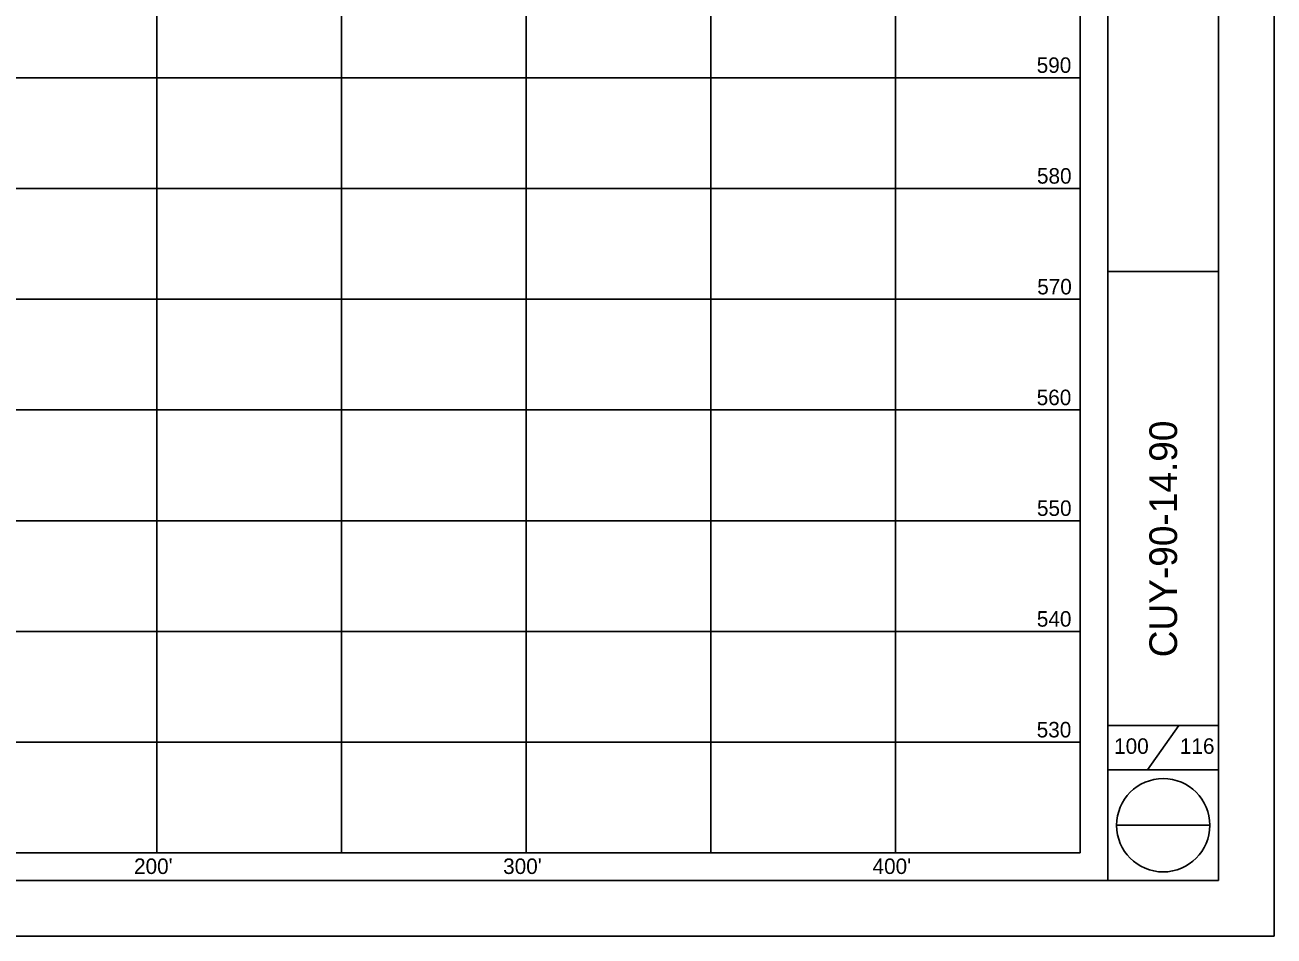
# Model space of a CAD drawing. Extents: x 2193738 to 2194889, y 666766 to 667426.
# Drawn here: x 2194551.3 to 2194889.4, y 666765.8 to 667012.6 of the extents above; entities that cross this region are included whole.
import ezdxf

# ---------------------------------------------------------------- set-up
doc = ezdxf.new("R2010")
doc.units = 0
for name, color, linetype in [('SH_Border', 7, 'Continuous'), ('SH_Cut_Line', 7, 'Continuous'), ('SH_Data', 7, 'Continuous'), ('SH_Major_Grid_Line', 7, 'Continuous')]:
    doc.layers.add(name, color=color, linetype=linetype)

msp = doc.modelspace()

# ---------------------------------------------------------------- linework, layer by layer
at = {"layer": 'SH_Border'}
for p, q in [((2194844.45, 667410.81), (2194844.45, 666780.81)), ((2194874.45, 667410.81), (2194874.45, 666780.81)), ((2194844.45, 666945.81), (2194874.45, 666945.81)), ((2194844.45, 666822.82), (2194874.45, 666822.82)), ((2194863.67, 666822.82), (2194855.22, 666810.82)), ((2194844.45, 666810.81), (2194874.45, 666810.81)), ((2194846.81, 666795.81), (2194872.08, 666795.81)), ((2194874.45, 666780.81), (2193929.45, 666780.81))]:
    msp.add_line(p, q, dxfattribs=at)
msp.add_circle((2194859.45, 666795.81), 12.63, dxfattribs=at)
at = {"layer": 'SH_Cut_Line'}
msp.add_lwpolyline([(2193869.45, 666765.81), (2193869.45, 667425.81), (2194889.45, 667425.81), (2194889.45, 666765.81), (2193869.45, 666765.81)], dxfattribs=at)
at = {"layer": 'SH_Data'}
for p, q in [((2194836.95, 666788.31), (2194836.95, 667388.31)), ((2193936.95, 666788.31), (2194836.95, 666788.31))]:
    msp.add_line(p, q, dxfattribs=at)
at = {"layer": 'SH_Major_Grid_Line'}
for p, q in [((2194586.95, 666788.31), (2194586.95, 667388.31)), ((2194636.95, 666788.31), (2194636.95, 667388.31)), ((2194686.95, 666788.31), (2194686.95, 667388.31)), ((2194736.95, 666788.31), (2194736.95, 667388.31)), ((2194786.95, 666788.31), (2194786.95, 667388.31)), ((2193936.95, 666998.31), (2194836.95, 666998.31)), ((2193936.95, 666968.31), (2194836.95, 666968.31)), ((2193936.95, 666938.31), (2194836.95, 666938.31)), ((2193936.95, 666908.31), (2194836.95, 666908.31)), ((2193936.95, 666878.31), (2194836.95, 666878.31)), ((2193936.95, 666848.31), (2194836.95, 666848.31)), ((2193936.95, 666818.31), (2194836.95, 666818.31))]:
    msp.add_line(p, q, dxfattribs=at)

# ---------------------------------------------------------------- texts
at = {"layer": 'SH_Data'}
for s, p in [('590', (2194825.19, 666999.61)), ('580', (2194825.26, 666969.61)), ('570', (2194825.33, 666939.61)), ('560', (2194825.19, 666909.61)), ('550', (2194825.26, 666879.61)), ('540', (2194825.23, 666849.61)), ('530', (2194825.19, 666819.61)), ('100', (2194846.15, 666815.16)), ('116', (2194863.96, 666815.16)), ("200'", (2194580.8, 666782.62)), ("300'", (2194680.73, 666782.62)), ("400'", (2194780.75, 666782.62))]:
    msp.add_text(s, height=4.2, dxfattribs=at).set_placement(p)
msp.add_text('CUY-90-14.90', height=7.5, rotation=90, dxfattribs=at).set_placement((2194863.2, 666841.32))

doc.saveas('drawing.dxf')
